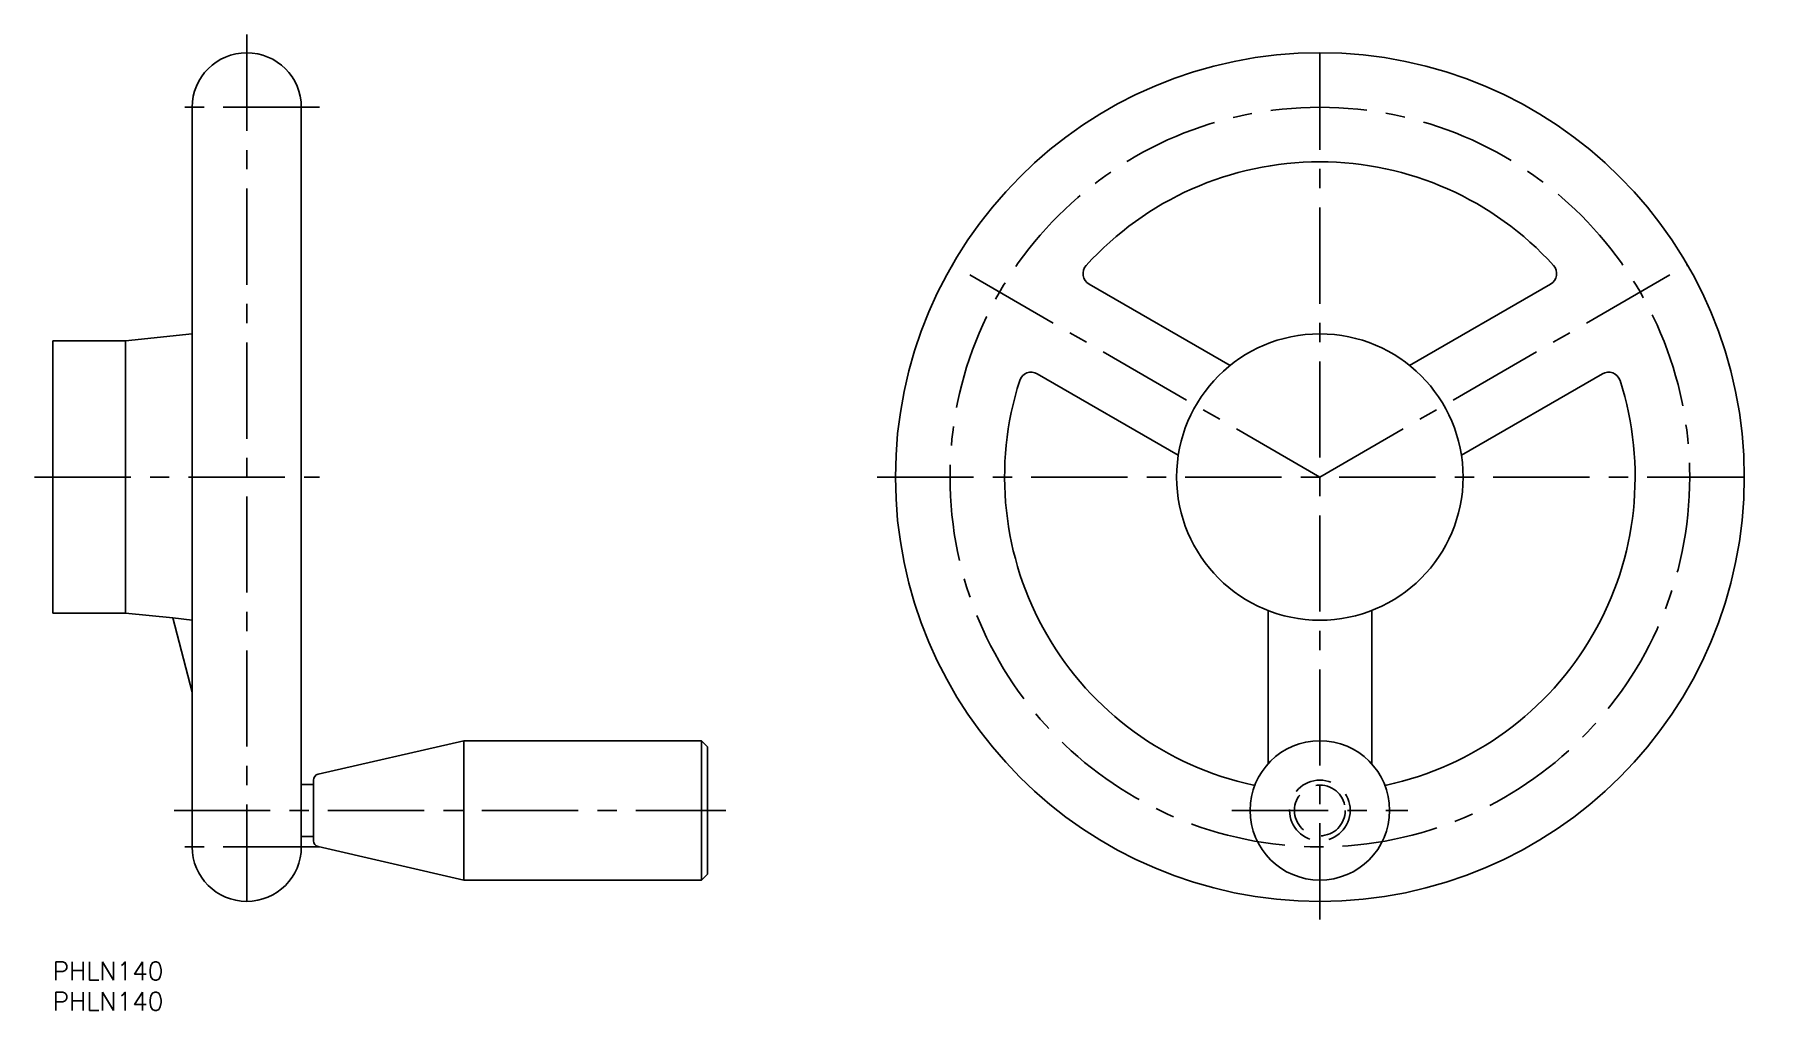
# Model space of a CAD drawing. Extents: x -3 to 282, y -8 to 153.
import ezdxf

# ---------------------------------------------------------------- set-up
doc = ezdxf.new("R2010")
doc.units = 0
doc.header["$LTSCALE"] = 0.5
doc.linetypes.add('CENTER', pattern=[50.8, 31.75, -6.35, 6.35, -6.35])
doc.linetypes.add('DASHED', pattern=[19.05, 12.7, -6.35])
for name, color, linetype in [('MSM_CENTER', 1, 'CENTER'), ('MSM_CONTINUOUS', 7, 'CONTINUOUS'), ('MSM_DASHED', 4, 'DASHED'), ('MSM_PART_NUMBER', 7, 'CONTINUOUS')]:
    doc.layers.add(name, color=color, linetype=linetype)
doc.styles.get("Standard").update_dxf_attribs({"font": 'txt.shx', "height": 3, "bigfont": 'bigfont.shx'})

# ---------------------------------------------------------------- blocks, each defined once
blk = doc.blocks.new('*U4')
at = {"layer": 'MSM_PART_NUMBER'}
blk.add_text('PHLN140', height=3, dxfattribs=at).set_placement((0, -3))
blk = doc.blocks.new('*U5')
at = {"layer": 'MSM_PART_NUMBER'}
blk.add_text('PHLN140', height=3, dxfattribs=at).set_placement((0, -8))

msp = doc.modelspace()

# ---------------------------------------------------------------- linework, layer by layer
at = {"layer": 'MSM_CENTER'}
for p, q in [((32, 153), (32, 7)), ((209, 7), (209, 153)), ((44, 141), (20, 141)), ((209, 80), (148.378222, 115)), ((209, 80), (269.621778, 115)), ((-3, 80), (44, 80)), ((136, 80), (282, 80)), ((20, 25), (111, 25)), ((194.5, 25), (223.5, 25)), ((44, 19), (20, 19))]:
    msp.add_line(p, q, dxfattribs=at)
msp.add_circle((209, 80), 61, dxfattribs=at)
at = {"layer": 'MSM_CONTINUOUS'}
for p, q in [((23, 19), (23, 141)), ((41, 141), (41, 19)), ((170.948612, 111.841669), (194.202019, 98.416308)), ((223.797981, 98.416308), (247.051388, 111.841669)), ((12, 102.45), (23, 103.625)), ((0, 57.55), (0, 102.45)), ((0, 102.45), (12, 102.45)), ((12, 57.55), (12, 102.45)), ((185.652019, 83.607273), (162.398612, 97.032634)), ((255.601388, 97.032634), (232.347981, 83.607273)), ((12, 57.55), (0, 57.55)), ((19.795016, 56.775623), (12, 57.55)), ((200.45, 32.690741), (200.45, 57.976419)), ((217.55, 57.976419), (217.55, 32.690741)), ((23, 44.492516), (19.795016, 56.775623)), ((19.795016, 56.775623), (23, 56.375)), ((43.775857, 30.974556), (67.8, 36.5)), ((67.8, 36.5), (107, 36.5)), ((67.8, 36.5), (67.8, 13.5)), ((107, 36.5), (107, 13.5)), ((107, 36.5), (108, 35.5)), ((108, 35.5), (108, 14.5)), ((41, 29.3), (43, 29.3)), ((43, 20), (43, 30)), ((43, 20.7), (41, 20.7)), ((67.8, 13.5), (43.775857, 19.025444)), ((108, 14.5), (107, 13.5)), ((107, 13.5), (67.8, 13.5))]:
    msp.add_line(p, q, dxfattribs=at)
for centre, radius in [((209, 80), 70), ((209, 80), 23.625), ((209, 25), 11.5)]:
    msp.add_circle(centre, radius, dxfattribs=at)
for centre, radius, start, end in [((32, 141), 9, 0, 180), ((209, 80), 52, 42.180961, 137.819039), ((171.948612, 113.57372), 2, 137.819039, 240), ((246.051388, 113.57372), 2, 300, 42.180961), ((161.398612, 95.300584), 2, 60, 162.180961), ((256.601388, 95.300584), 2, 17.819039, 120), ((209, 80), 52, 162.180961, 257.819039), ((209, 80), 52, 282.180961, 17.819039), ((44, 30), 1, 102.952517, 180), ((198.45, 31.125697), 2, 257.819039, 264.799241), ((219.55, 31.125697), 2, 275.200759, 282.180961), ((44, 20), 1, 180, 257.047483), ((32, 19), 9, 180, 0)]:
    msp.add_arc(centre, radius, start, end, dxfattribs=at)
at = {"layer": 'MSM_DASHED'}
for radius in [5, 4.188]:
    msp.add_circle((209, 25), radius, dxfattribs=at)

# ---------------------------------------------------------------- block references
at = {"layer": 'MSM_CONTINUOUS'}
for name in ['*U4', '*U5']:
    msp.add_blockref(name, (0, 0), dxfattribs=at)

doc.saveas('drawing.dxf')
